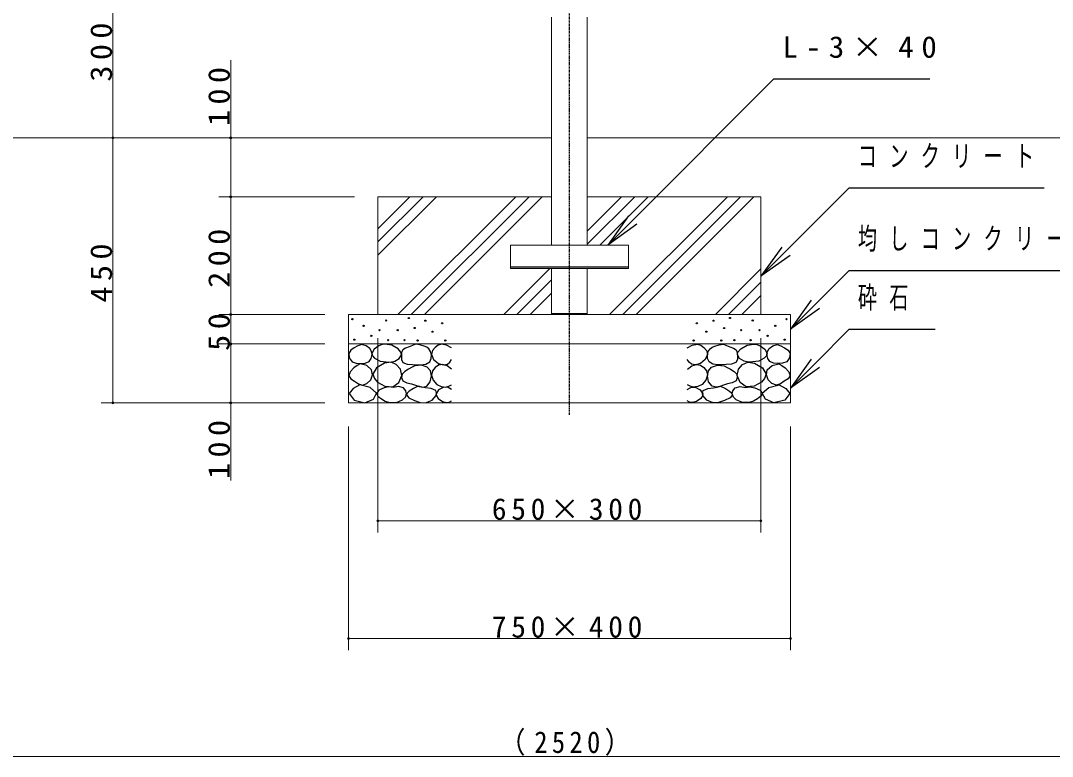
# Model space of a CAD drawing. Units: millimetres at full size. Extents: x -7816 to 0, y -1379 to 5340.
# Drawn here: x -6199 to -4448, y 920 to 2169 of the extents above; entities that cross this region are included whole.
import ezdxf

# ---------------------------------------------------------------- set-up
doc = ezdxf.new("R2010")
doc.units = ezdxf.units.MM
doc.linetypes.add('USER2', pattern=[6, 3, -1, 1, -1])
doc.layers.add('線', color=2, linetype='Continuous', lineweight=25)
doc.layers.add('補助', color=2, linetype='Continuous', lineweight=13)
doc.styles.add('ＭＳ ゴシック', font='')
doc.styles.get('ＭＳ ゴシック').set_extended_font_data('MS Gothic')

# ---------------------------------------------------------------- blocks, each defined once
blk = doc.blocks.new('dimension_origin')
at = {"color": 0, "linetype": 'Continuous', "lineweight": -2}
blk.add_circle((0, 0), 1.25, dxfattribs=at)

msp = doc.modelspace()

# ---------------------------------------------------------------- linework, layer by layer
at = {"layer": '線', "color": 20, "linetype": 'USER2'}
msp.add_line((-5268, 1500), (-5268, 2465.25), dxfattribs=at)
at = {"layer": '線', "color": 7, "lineweight": 13}
for p, q in [((-5298.25, 1788), (-5298.25, 2175)), ((-5237.75, 1788), (-5237.75, 2175)), ((-6900, 1970), (-5298.25, 1970)), ((-5237.75, 1970), (-3511, 1970)), ((-5593, 1870), (-5593, 1670)), ((-5298.25, 1870), (-5593, 1870)), ((-4943, 1870), (-5237.75, 1870)), ((-4943, 1870), (-4943, 1670)), ((-5368, 1748), (-5368, 1788)), ((-5368, 1788), (-5168, 1788)), ((-5168, 1748), (-5168, 1788)), ((-5368, 1748), (-5168, 1748)), ((-5298.25, 1670), (-5298.25, 1748)), ((-5237.75, 1670), (-5237.75, 1748)), ((-5643, 1670), (-5643, 1520)), ((-4893, 1670), (-5643, 1670)), ((-5298.25, 1670), (-5237.75, 1670)), ((-4893, 1670), (-4893, 1520)), ((-4893, 1620), (-5643, 1620)), ((-4893, 1520), (-5643, 1520))]:
    msp.add_line(p, q, dxfattribs=at)
at = {"layer": '線'}
for p, q in [((-5368, 1751), (-5168, 1751)), ((-5298.25, 1672), (-5237.75, 1672))]:
    msp.add_line(p, q, dxfattribs=at)
for points in [[(-5620.551, 1619.402), (-5627.014, 1616.862), (-5633.225, 1613.382), (-5639.083, 1609.344), (-5642.731, 1603.877), (-5641.718, 1596.294), (-5636.711, 1589.935), (-5629.845, 1587.345), (-5622.136, 1587.084), (-5614.523, 1587.688), (-5608.194, 1590.252), (-5604.442, 1595.538), (-5603.125, 1601.976), (-5603.973, 1607.181), (-5606.927, 1612.115), (-5613.087, 1616.942)], [(-5581.127, 1619.493), (-5586.032, 1618.876), (-5591.669, 1616.79), (-5599.64, 1611.002), (-5603.291, 1604.086), (-5602.417, 1600.124), (-5598.696, 1595.707), (-5589.205, 1590.934), (-5579.235, 1589.49), (-5571.885, 1589.318), (-5564.369, 1590.842), (-5556.771, 1595.456), (-5553.017, 1601.653), (-5553.986, 1606.306), (-5558.693, 1611.654), (-5569.361, 1617.861)], [(-5529.308, 1619.699), (-5534.569, 1617.47), (-5540.048, 1615.224), (-5546.203, 1612.997), (-5550.967, 1609.854), (-5552.865, 1605.463), (-5553.294, 1599.83), (-5552.998, 1593.701), (-5550.609, 1588.553), (-5543.243, 1585.683), (-5534.141, 1585.331), (-5526.857, 1584.746), (-5519.642, 1584.436), (-5511.533, 1585.815), (-5505.143, 1589.627), (-5502.443, 1595.292), (-5502.1, 1601.799), (-5503.688, 1607.512), (-5506.754, 1612.002), (-5510.156, 1614.489), (-5514.809, 1616.477), (-5521.985, 1618.656)], [(-5006.692, 1619.699), (-5001.431, 1617.47), (-4995.952, 1615.224), (-4989.797, 1612.997), (-4985.033, 1609.854), (-4983.135, 1605.463), (-4982.706, 1599.83), (-4983.002, 1593.701), (-4985.391, 1588.553), (-4992.757, 1585.683), (-5001.859, 1585.331), (-5009.143, 1584.746), (-5016.358, 1584.436), (-5024.467, 1585.815), (-5030.857, 1589.627), (-5033.557, 1595.292), (-5033.9, 1601.799), (-5032.312, 1607.512), (-5029.246, 1612.002), (-5025.844, 1614.489), (-5021.191, 1616.477), (-5014.015, 1618.656)], [(-4954.873, 1619.493), (-4949.968, 1618.876), (-4944.331, 1616.79), (-4936.36, 1611.002), (-4932.709, 1604.086), (-4933.583, 1600.124), (-4937.304, 1595.707), (-4946.795, 1590.934), (-4956.765, 1589.49), (-4964.115, 1589.318), (-4971.631, 1590.842), (-4979.229, 1595.456), (-4982.983, 1601.653), (-4982.014, 1606.306), (-4977.307, 1611.654), (-4966.639, 1617.861)], [(-4915.449, 1619.402), (-4908.986, 1616.862), (-4902.775, 1613.382), (-4896.917, 1609.344), (-4893.269, 1603.877), (-4894.282, 1596.294), (-4899.289, 1589.935), (-4906.155, 1587.345), (-4913.864, 1587.084), (-4921.477, 1587.688), (-4927.806, 1590.252), (-4931.558, 1595.538), (-4932.875, 1601.976), (-4932.027, 1607.181), (-4929.073, 1612.115), (-4922.913, 1616.942)], [(-5623.086, 1586.45), (-5628.415, 1583.657), (-5633.859, 1579.479), (-5640.308, 1572.659), (-5642.731, 1565.855), (-5639.103, 1561.027), (-5632.592, 1556.666), (-5625.954, 1552.379), (-5619.284, 1550.329), (-5611.64, 1552.776), (-5605.343, 1559.201), (-5602.236, 1567.478), (-5603.758, 1575.994), (-5611.916, 1583.245)], [(-5593.831, 1555.163), (-5581.242, 1548.307), (-5567.883, 1547.324), (-5557.599, 1554.778), (-5552.746, 1566.515), (-5555.027, 1577.293), (-5561.936, 1585.436), (-5570.761, 1588.869), (-5581.938, 1587.598), (-5595.693, 1579.543), (-5601.67, 1568.678), (-5599.034, 1561.484)], [(-5530.312, 1583.084), (-5535.805, 1580.291), (-5541.394, 1577.138), (-5547.588, 1573.53), (-5551.936, 1568.759), (-5552.925, 1563.231), (-5550.854, 1557.677), (-5544.136, 1553.918), (-5535.988, 1552.271), (-5529.571, 1550.108), (-5523.284, 1547.946), (-5516.914, 1546.919), (-5510.31, 1548.487), (-5504.132, 1555.719), (-5502.201, 1565.786), (-5503.91, 1574.29), (-5509.229, 1580.922), (-5519.301, 1584.208)], [(-5005.688, 1583.084), (-5000.195, 1580.291), (-4994.606, 1577.138), (-4988.412, 1573.53), (-4984.064, 1568.759), (-4983.075, 1563.231), (-4985.146, 1557.677), (-4991.864, 1553.918), (-5000.012, 1552.271), (-5006.429, 1550.108), (-5012.716, 1547.946), (-5019.086, 1546.919), (-5025.69, 1548.487), (-5031.868, 1555.719), (-5033.799, 1565.786), (-5032.09, 1574.29), (-5026.771, 1580.922), (-5016.699, 1584.208)], [(-4942.169, 1555.163), (-4954.758, 1548.307), (-4968.117, 1547.324), (-4978.401, 1554.778), (-4983.254, 1566.515), (-4980.973, 1577.293), (-4974.064, 1585.436), (-4965.239, 1588.869), (-4954.062, 1587.598), (-4940.307, 1579.543), (-4934.33, 1568.678), (-4936.966, 1561.484)], [(-4912.914, 1586.45), (-4907.585, 1583.657), (-4902.141, 1579.479), (-4895.692, 1572.659), (-4893.269, 1565.855), (-4896.897, 1561.027), (-4903.408, 1556.666), (-4910.046, 1552.379), (-4916.716, 1550.329), (-4924.36, 1552.776), (-4930.657, 1559.201), (-4933.764, 1567.478), (-4932.242, 1575.994), (-4924.084, 1583.245)], [(-5623.905, 1550.517), (-5635.225, 1544.498), (-5642.036, 1535.683), (-5633.55, 1524.413), (-5615.114, 1520.299), (-5600.761, 1526.41), (-5595.335, 1536.782), (-5606.117, 1545.89)], [(-5566.802, 1546.373), (-5574.337, 1546.999), (-5582.479, 1545.562), (-5591.407, 1541.504), (-5595.723, 1536.102), (-5593.036, 1531.419), (-5587.074, 1526.912), (-5580.595, 1523.069), (-5573.289, 1520.695), (-5561.44, 1520.928), (-5551.125, 1525.02), (-5546.421, 1529.827), (-5544.367, 1535.561), (-5545.427, 1540.709), (-5549.503, 1545.292), (-5557.901, 1547.832)], [(-5524.495, 1548.205), (-5532.963, 1544.61), (-5539.902, 1539.826), (-5542.926, 1537.311), (-5544.767, 1533.88), (-5540.802, 1528.391), (-5530.982, 1524.149), (-5521.243, 1520.924), (-5512.062, 1520.365), (-5501.219, 1524.869), (-5494.492, 1532.528), (-5493.685, 1536.519), (-5495.033, 1540.908), (-5502.674, 1544.685), (-5512.332, 1545.502), (-5518.562, 1546.747)], [(-5011.505, 1548.205), (-5003.037, 1544.61), (-4996.098, 1539.826), (-4993.074, 1537.311), (-4991.233, 1533.88), (-4995.198, 1528.391), (-5005.018, 1524.149), (-5014.757, 1520.924), (-5023.938, 1520.365), (-5034.781, 1524.869), (-5041.508, 1532.528), (-5042.315, 1536.519), (-5040.967, 1540.908), (-5033.326, 1544.685), (-5023.668, 1545.502), (-5017.438, 1546.747)], [(-4969.198, 1546.373), (-4961.663, 1546.999), (-4953.521, 1545.562), (-4944.593, 1541.504), (-4940.277, 1536.102), (-4942.964, 1531.419), (-4948.926, 1526.912), (-4955.405, 1523.069), (-4962.711, 1520.695), (-4974.56, 1520.928), (-4984.875, 1525.02), (-4989.579, 1529.827), (-4991.633, 1535.561), (-4990.573, 1540.709), (-4986.497, 1545.292), (-4978.099, 1547.832)], [(-4912.095, 1550.517), (-4900.775, 1544.498), (-4893.964, 1535.683), (-4902.45, 1524.413), (-4920.886, 1520.299), (-4935.239, 1526.41), (-4940.665, 1536.782), (-4929.883, 1545.89)]]:
    msp.add_lwpolyline(points, close=True, dxfattribs=at)
for points in [[(-5468, 1613.299), (-5476.427, 1618.154), (-5485.11, 1619.636), (-5490.73, 1617.948), (-5495.883, 1614.249), (-5500.354, 1608.941), (-5502.22, 1602.209), (-5498.552, 1593.439), (-5490.496, 1587), (-5482.197, 1584.621), (-5474.971, 1585.733), (-5470.921, 1589.109), (-5468, 1593.654)], [(-5068, 1613.299), (-5059.573, 1618.154), (-5050.89, 1619.636), (-5045.27, 1617.948), (-5040.117, 1614.249), (-5035.646, 1608.941), (-5033.78, 1602.209), (-5037.448, 1593.439), (-5045.504, 1587), (-5053.803, 1584.621), (-5061.029, 1585.733), (-5065.079, 1589.109), (-5068, 1593.654)], [(-5468.317, 1577.178), (-5475.457, 1582.64), (-5483.526, 1585.099), (-5490.231, 1583.875), (-5496.2, 1580.03), (-5500.592, 1574.248), (-5502.22, 1567.039), (-5499.556, 1558.431), (-5493.348, 1551.513), (-5485.709, 1547.642), (-5478.139, 1546.761), (-5472.985, 1548.2), (-5468.317, 1550.88)], [(-5067.683, 1577.178), (-5060.543, 1582.64), (-5052.474, 1585.099), (-5045.769, 1583.875), (-5039.8, 1580.03), (-5035.408, 1574.248), (-5033.78, 1567.039), (-5036.444, 1558.431), (-5042.652, 1551.513), (-5050.291, 1547.642), (-5057.861, 1546.761), (-5063.015, 1548.2), (-5067.683, 1550.88)], [(-5468, 1542.642), (-5474.018, 1545.96), (-5481.308, 1546.761), (-5490.024, 1542.427), (-5494.299, 1535.671), (-5493.686, 1532.001), (-5490.813, 1527.75), (-5483.651, 1522.278), (-5476.238, 1520.462), (-5471.942, 1521.514), (-5468, 1523.631)], [(-5068, 1542.642), (-5061.982, 1545.96), (-5054.692, 1546.761), (-5045.976, 1542.427), (-5041.701, 1535.671), (-5042.314, 1532.001), (-5045.187, 1527.75), (-5052.349, 1522.278), (-5059.762, 1520.462), (-5064.058, 1521.514), (-5068, 1523.631)]]:
    msp.add_lwpolyline(points, dxfattribs=at)
for centre in [(-5540.583, 1664.091), (-4995.417, 1664.091), (-5636.394, 1662.177), (-5617.383, 1650.77), (-5579.044, 1659.959), (-5530.582, 1647.063), (-5512.473, 1659.496), (-5484.092, 1655.172), (-5051.908, 1655.172), (-5023.527, 1659.496), (-5005.418, 1647.063), (-4956.956, 1659.959), (-4918.617, 1650.77), (-4899.606, 1662.177), (-5604.392, 1633.977), (-5590.451, 1643.483), (-5559.504, 1643.549), (-5500.309, 1640.846), (-5035.691, 1640.846), (-4976.496, 1643.549), (-4945.549, 1643.483), (-4931.608, 1633.977), (-5633.225, 1627.323), (-5575.559, 1626.373), (-5547.881, 1626.521), (-5525.717, 1625.98), (-5478.686, 1625.98), (-5057.314, 1625.98), (-5010.283, 1625.98), (-4988.119, 1626.521), (-4960.441, 1626.373), (-4902.775, 1627.323)]:
    msp.add_circle(centre, 1, dxfattribs=at)
at = {"layer": '補助'}
for p, q in [((-6043, 1970), (-6043, 2270)), ((-5843, 1870), (-5843, 2101.714)), ((-5683, 1970), (-6063, 1970)), ((-5683, 1970), (-6063, 1970)), ((-6043, 1520), (-6043, 1970)), ((-5683, 1970), (-5863, 1970)), ((-5633, 1870), (-5863, 1870)), ((-5633, 1870), (-5863, 1870)), ((-5843, 1670), (-5843, 1870)), ((-5593, 1770.81), (-5493.81, 1870)), ((-5593, 1793.261), (-5516.261, 1870)), ((-5593, 1815.711), (-5538.711, 1870)), ((-5559.106, 1670), (-5359.106, 1870)), ((-5536.656, 1670), (-5336.656, 1870)), ((-5514.205, 1670), (-5314.205, 1870)), ((-5237.75, 1789.3), (-5157.05, 1870)), ((-5237.75, 1811.751), (-5179.501, 1870)), ((-5216.6, 1788), (-5134.6, 1870)), ((-5199.896, 1670), (-4999.896, 1870)), ((-5177.445, 1670), (-4977.445, 1870)), ((-5154.995, 1670), (-4954.995, 1870)), ((-5379.501, 1670), (-5301.501, 1748)), ((-5020.291, 1670), (-4943, 1747.291)), ((-5357.05, 1670), (-5298.25, 1728.8)), ((-4997.84, 1670), (-4943, 1724.84)), ((-5334.6, 1670), (-5298.25, 1706.35)), ((-4975.39, 1670), (-4943, 1702.39)), ((-5683, 1670), (-5863, 1670)), ((-5683, 1670), (-5863, 1670)), ((-5843, 1617), (-5843, 1673)), ((-5593, 1630), (-5593, 1300)), ((-4943, 1630), (-4943, 1300)), ((-5683, 1620), (-5863, 1620)), ((-5683, 1620), (-5863, 1620)), ((-5843, 1388.286), (-5843, 1620)), ((-5683, 1520), (-6063, 1520)), ((-5683, 1520), (-5863, 1520)), ((-5643, 1480), (-5643, 1100)), ((-4893, 1480), (-4893, 1100)), ((-4943, 1320), (-5593, 1320)), ((-4893, 1120), (-5643, 1120)), ((-4008, 920), (-6528, 920))]:
    msp.add_line(p, q, dxfattribs=at)
at = {"layer": '補助', "lineweight": 25}
for p, q in [((-5160.449, 1830.426), (-4920.875, 2070)), ((-4920.875, 2070), (-4900.875, 2070)), ((-4900.875, 2070), (-4656.486, 2070)), ((-4900.574, 1777.426), (-4793, 1885)), ((-4793, 1885), (-4773, 1885)), ((-4773, 1885), (-4462.364, 1885)), ((-5167.52, 1837.497), (-5202.875, 1788)), ((-5202.875, 1788), (-5160.449, 1830.426)), ((-5153.378, 1823.355), (-5202.875, 1788)), ((-4907.645, 1784.497), (-4943, 1735)), ((-4943, 1735), (-4900.574, 1777.426)), ((-4893.503, 1770.355), (-4943, 1735)), ((-4850.574, 1687.426), (-4793, 1745)), ((-4793, 1745), (-4773, 1745)), ((-4773, 1745), (-4347.838, 1745)), ((-4857.645, 1694.497), (-4893, 1645)), ((-4893, 1645), (-4850.574, 1687.426)), ((-4843.503, 1680.355), (-4893, 1645)), ((-4850.574, 1587.426), (-4793, 1645)), ((-4793, 1645), (-4773, 1645)), ((-4773, 1645), (-4647.25, 1645)), ((-4857.645, 1594.497), (-4893, 1545)), ((-4893, 1545), (-4850.574, 1587.426)), ((-4843.503, 1580.355), (-4893, 1545))]:
    msp.add_line(p, q, dxfattribs=at)

# ---------------------------------------------------------------- block references
at = {"layer": '補助', "xscale": 1.33, "yscale": 1.33}
for p, rotation in [((-6043, 1970), 90), ((-6043, 1970), 270), ((-5843, 1970), 270), ((-5843, 1870), 90), ((-5843, 1870), 270), ((-5843, 1670), 90), ((-5843, 1670), 90), ((-5843, 1620), 270), ((-5843, 1620), 270), ((-6043, 1520), 90), ((-5843, 1520), 90), ((-4943, 1320), 180), ((-4893, 1120), 180)]:
    msp.add_blockref('dimension_origin', p, dxfattribs=dict(at, rotation=rotation))
for p in [(-5593, 1320), (-5643, 1120)]:
    msp.add_blockref('dimension_origin', p, dxfattribs=at)

# ---------------------------------------------------------------- texts
at = {"layer": '補助', "char_height": 36.66, "attachment_point": 8, "rotation": 90, "style": 'ＭＳ ゴシック'}
for s, insert in [('\\T1.33;\\W1.1;300', (-6044, 2120)), ('\\T1.33;\\W1.1;100', (-5844, 2044.571)), ('\\T1.33;\\W1.1;200', (-5844, 1770)), ('\\T1.33;\\W1.1;450', (-6044, 1745)), ('\\T1.34;\\W1.1;50', (-5844, 1645)), ('\\T1.33;\\W1.1;100', (-5844, 1445.429))]:
    msp.add_mtext(s, dxfattribs=dict(at, insert=insert))
at = {"layer": '補助', "char_height": 36.66, "style": 'ＭＳ ゴシック'}
for s, insert, attachment_point in [('\\T1.5;\\W1.05;L-3×40', (-4906.375, 2142.5), 1), ('\\T1.64;\\W0.65;コンクリート', (-4778.5, 1957.5), 1), ('\\T1.64;\\W0.65;均しコンクリート', (-4778.5, 1817.5), 1), ('\\T1.64;\\W0.65;砕石', (-4778.5, 1717.5), 1), ('\\T1.32;650×300', (-5268, 1321), 8), ('\\T1.32;750×400', (-5268, 1121), 8), ('\\T1.33;\\W0.9;（2520）', (-5268, 921), 8)]:
    msp.add_mtext(s, dxfattribs=dict(at, insert=insert, attachment_point=attachment_point))

doc.saveas('drawing.dxf')
